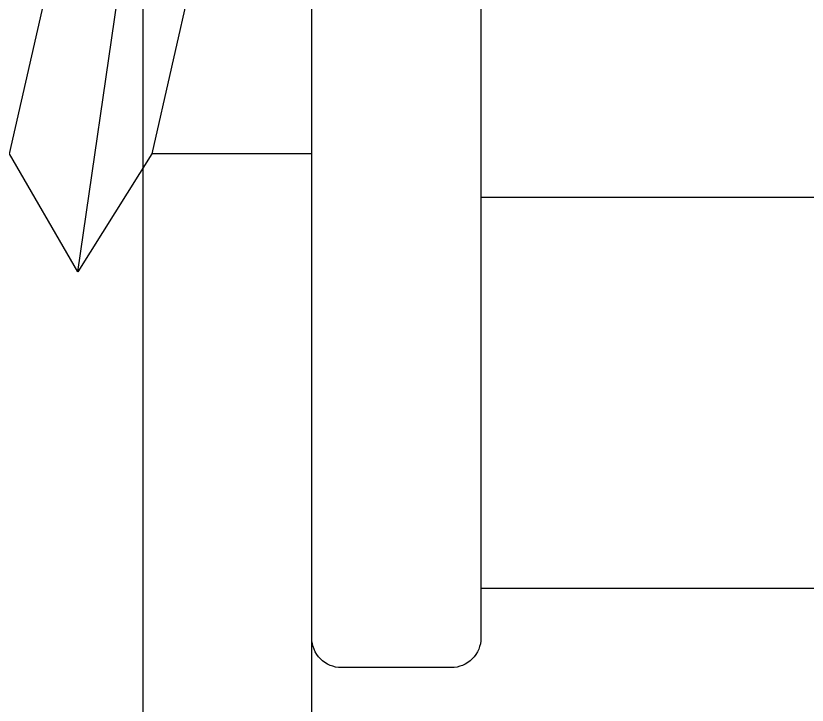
# Model space of a CAD drawing. Header units: millimetres. Extents: x -547695 to 905972, y -1055718 to 167349.
# Drawn here: x -516046.63 to -516012.94, y -1037646.39 to -1037617.05 of the extents above; entities that cross this region are included whole.
import ezdxf

# ---------------------------------------------------------------- set-up
doc = ezdxf.new("R2010")
doc.units = ezdxf.units.MM
doc.layers.add('View-XTD-CT Cua$0$View-XĐL-CT Cửa$0$KT-NetThay', color=7, linetype='Continuous', lineweight=18)
doc.layers.add('View-XTD-CT Cua$0$View-XĐL-CT Cửa$0$Profile - Vietduc', color=14, linetype='Continuous', lineweight=30)
doc.layers.add('View-XTD-CT Cua$0$View-XĐL-CT Cửa$0$Screw', color=253, linetype='Continuous')

# ---------------------------------------------------------------- blocks, each defined once
blk = doc.blocks.new('View-XTD-CT Cua$0$View-XĐL-CT Cửa$0$hex. head sd. 5.5x50 (elev)')
at = {"layer": 'View-XTD-CT Cua$0$View-XĐL-CT Cửa$0$Screw'}
blk.add_lwpolyline([(-1, 4.9141), (-1, -4.9141, 0.414214), (-0.825, -5.0891), (-0.175, -5.0891, 0.414214), (0, -4.9141), (0, 4.9141, 0.414214), (-0.175, 5.0891), (-0.825, 5.0891, 0.414214)], format="xyb", close=True, dxfattribs=at)
at = {"layer": 'View-XTD-CT Cua$0$View-XĐL-CT Cửa$0$Screw', "linetype": 'Continuous'}
blk.add_lwpolyline([(-5.334, -4.6188, -0.175226), (-5.159, -2.3094, -0.125989), (-5.159, 2.3094, -0.175226), (-5.334, 4.6188), (-1, 4.6188), (-1, -4.6188)], format="xyb", close=True, dxfattribs=at)
at = {"layer": 'View-XTD-CT Cua$0$View-XĐL-CT Cửa$0$Screw'}
for points in [[(1.3841, -2.75), (1.7868, -2.0525), (1.3211, 0), (0.883, 0.6975), (0.4803, 0), (0.9461, -2.0525), (1.3841, -2.75), (0.883, 0.6975)], [(0, -2.0525), (0.9461, -2.0525)]]:
    blk.add_lwpolyline(points, dxfattribs=at)
at = {"layer": 'View-XTD-CT Cua$0$View-XĐL-CT Cửa$0$Screw', "linetype": 'Continuous'}
blk.add_lwpolyline([(-5.159, -2.3094), (-1, -2.3094)], dxfattribs=at)
blk = doc.blocks.new('View-XTD-CT Cua$0$View-XĐL-CT Cửa$0$A$C77827696')
at = {"layer": 'View-XTD-CT Cua$0$View-XĐL-CT Cửa$0$Profile - Vietduc'}
for points in [[(-4099.14, 1046.538), (-3949.14, 1046.538), (-3949.14, 746.538), (-4099.14, 746.538)], [(-3944.14, 1024.038), (-3874.14, 1024.038), (-3874.14, 1029.038), (-3949.14, 1029.038), (-3949.14, 764.038), (-3874.14, 764.038), (-3874.14, 769.038), (-3944.14, 769.038)]]:
    blk.add_lwpolyline(points, close=True, dxfattribs=at)
at = {"layer": 'View-XTD-CT Cua$0$View-XĐL-CT Cửa$0$Screw', "xscale": -4.999999999999999, "yscale": 4.999999999999999, "zscale": 4.999999999999999}
blk.add_blockref('View-XTD-CT Cua$0$View-XĐL-CT Cửa$0$hex. head sd. 5.5x50 (elev)', (-3944.14, 896.538), dxfattribs=at)

msp = doc.modelspace()

# ---------------------------------------------------------------- block references
at = {"layer": 'View-XTD-CT Cua$0$View-XĐL-CT Cửa$0$KT-NetThay', "xscale": 1.44, "yscale": 1.44, "zscale": 1.44}
msp.add_blockref('View-XTD-CT Cua$0$View-XĐL-CT Cửa$0$A$C77827696', (-510354.47, -1038899.165), dxfattribs=at)

doc.saveas('drawing.dxf')
